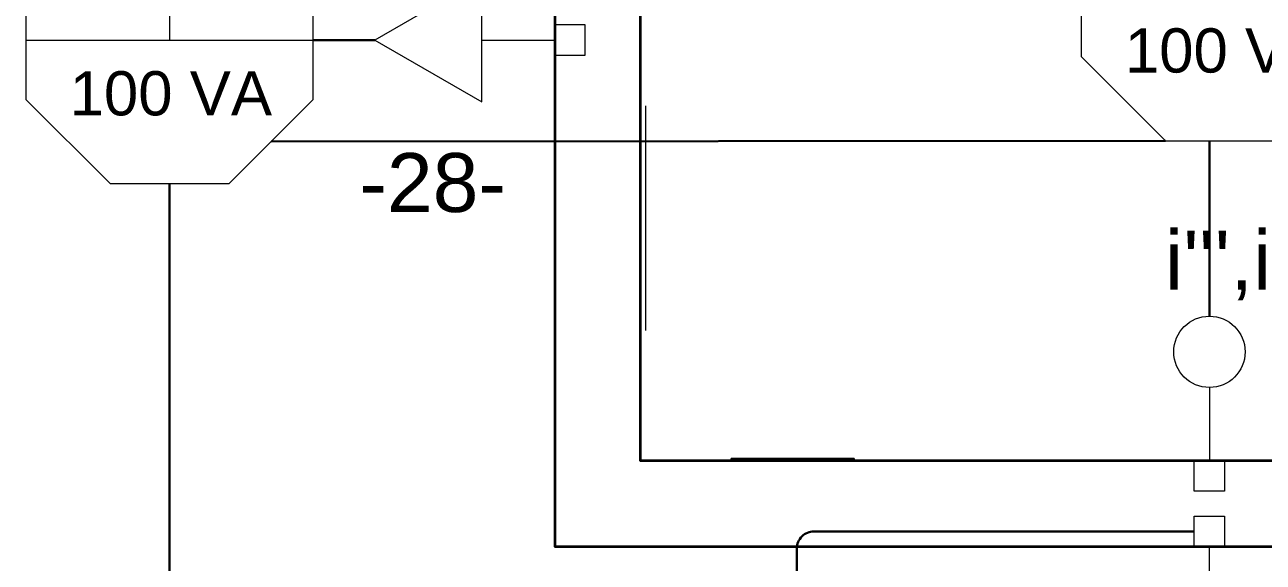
# Model space of a CAD drawing. Header units: millimetres. Extents: x -3501 to 2443, y -1417 to 2787.
# Drawn here: x -454.9 to -237.9, y 1003.6 to 1097.8 of the extents above; entities that cross this region are included whole.
import ezdxf

# ---------------------------------------------------------------- set-up
doc = ezdxf.new("R2010")
doc.units = ezdxf.units.MM
for name, color, linetype, lineweight in [('EL-ELETRODUTOS-ALV', 5, 'Continuous', 30), ('EL-SIMB-P-CIRC', 1, 'Continuous', 20), ('Eletroduto', 160, 'Continuous', 30), ('Pontos Elétricos', 1, 'Continuous', 20), ('TXT e CIRCUITOS', 7, 'Continuous', 30)]:
    doc.layers.add(name, color=color, linetype=linetype, lineweight=lineweight)
doc.layers.add('PDF_Geometry', color=7, linetype='Continuous')
doc.styles.add('estilo2', font='arial.ttf', dxfattribs={"height": 60})
doc.styles.add('txt 2mm', font='arial.ttf', dxfattribs={"height": 100})

# ---------------------------------------------------------------- blocks, each defined once
blk = doc.blocks.new('cx luz oct')
at = {"ltscale": 3}
blk.add_line((43508.7, 29483.7), (43508.7, 29288.7), dxfattribs=at)
blk.add_lwpolyline([(43589.5, 29093.7), (43703.7, 29207.9), (43703.7, 29369.5), (43589.5, 29483.7), (43428, 29483.7), (43313.7, 29369.5), (43313.7, 29207.9), (43428, 29093.7)], close=True, dxfattribs=at)
blk.add_lwpolyline([(43313.7, 29288.7), (43703.7, 29288.7)], dxfattribs=at)
blk = doc.blocks.new('inter simples')
at = {"layer": 'EL-SIMB-P-CIRC', "color": 1}
for p, q in [((138071.3, 40985.7), (138071.3, 41038.7)), ((138071.3, 41038.7), (138124.4, 41038.7)), ((138124.4, 41038.7), (138124.4, 40985.7)), ((138252.9, 41012.2), (138124.4, 41012.2)), ((138124.4, 40985.7), (138071.3, 40985.7))]:
    blk.add_line(p, q, dxfattribs=at)
blk.add_circle((138315.4, 41012.2), 62.5, dxfattribs=at)
blk = doc.blocks.new('tom baixa')
at = {"layer": 'EL-SIMB-P-CIRC', "color": 1}
for p, q in [((138252.4, 40154.5), (138439.9, 40046.3)), ((138252.4, 39938), (138252.4, 40154.5)), ((138071.3, 40019.8), (138071.3, 40072.8)), ((138071.3, 40072.8), (138124.4, 40072.8)), ((138124.4, 40072.8), (138124.4, 40019.8)), ((138252.4, 40046.3), (138124.4, 40046.3)), ((138439.9, 40046.3), (138252.4, 39938)), ((138124.4, 40019.8), (138071.3, 40019.8))]:
    blk.add_line(p, q, dxfattribs=at)

msp = doc.modelspace()

# ---------------------------------------------------------------- linework, layer by layer
at = {"layer": 'Eletroduto'}
for points in [[(-393.59, 1095.15), (-404.38, 1095.15)], [(-411.75, 1077.35), (-255.01, 1077.49)], [(-247.31, 1046.74), (-247.31, 1077.49)]]:
    msp.add_lwpolyline(points, dxfattribs=at)
for points in [[(-344.78, 955.15), (-426.56, 955.15, -0.414214), (-429.56, 958.15), (-429.56, 1069.98)], [(-319.61, 980.32), (-319.61, 1006.02, -0.414214), (-316.61, 1009.02), (-249.96, 1009.02)]]:
    msp.add_lwpolyline(points, format="xyb", dxfattribs=at)
at = {"layer": 'PDF_Geometry', "lineweight": 35}
msp.add_lwpolyline([(-497.07, 1183.93), (-362.04, 1183.93), (-362.04, 1006.37), (-347.02, 1006.37), (-232.31, 1006.37), (-232.31, 1021.39), (-347.02, 1021.39), (-347.02, 1183.93), (-142.15, 1183.93), (-142.15, 1021.39), (-162.47, 1021.39), (-162.47, 1006.37), (-142.15, 1006.37), (-142.15, 996.42), (-127.12, 996.42), (-127.12, 1183.93), (-116.75, 1183.93), (-116.75, 1198.96), (-512.1, 1198.96)], dxfattribs=at)
at = {"layer": 'PDF_Geometry', "lineweight": 18}
for points in [[(-142.15, 1006.37), (-362.04, 1006.37), (-362.04, 1183.93)], [(-239.71, 1183.93), (-347.02, 1183.93), (-347.02, 1021.39), (-331.14, 1021.39), (-331.14, 1021.82), (-327.97, 1021.82), (-330.51, 1021.82), (-310.19, 1021.82), (-312.73, 1021.82), (-309.56, 1021.82), (-331.14, 1021.82), (-331.14, 1021.39)], [(-346.17, 1083.62), (-346.17, 1044.25)], [(-309.56, 1021.39), (-309.56, 1021.82), (-309.56, 1021.39), (-142.15, 1021.39), (-142.15, 1058.01)]]:
    msp.add_lwpolyline(points, dxfattribs=at)

# ---------------------------------------------------------------- block references
at = {"ltscale": 3, "xscale": 0.1, "yscale": 0.1, "zscale": 0.1}
for p, rotation in [((3853.92, -12791.05), 89.99999999999999), ((-4348.53, 14818.81), 270)]:
    msp.add_blockref('inter simples', p, dxfattribs=dict(at, rotation=rotation))
at = {"layer": 'EL-ELETRODUTOS-ALV', "ltscale": 3, "xscale": -0.1, "yscale": 0.1, "zscale": 0.1, "rotation": 359.9999999999994}
msp.add_blockref('tom baixa', (13450.4, -2909.48), dxfattribs=at)
at = {"layer": 'Pontos Elétricos', "xscale": 0.1291005291005304, "yscale": 0.1291005291005304, "zscale": 0.1291005291005304}
for p in [(-5861.58, -2678.52), (-6046.56, -2686.04)]:
    msp.add_blockref('cx luz oct', p, dxfattribs=at)

# ---------------------------------------------------------------- texts
at = {"layer": 'TXT e CIRCUITOS', "ltscale": 3, "attachment_point": 1}
for s, width, gutter_width, insert, char_height, style in [('100 VA', 42.6066, 38.73, (-262.12, 1097.19), 7.746, 'estilo2'), ('100 VA', 42.6066, 38.73, (-447.09, 1089.68), 7.746, 'estilo2'), ('-28-', 19.6112, 51.64, (-396.28, 1075.33), 10.328, 'txt 2mm'), ("i''',i''''", 19.6112, 51.64, (-255.12, 1061.74), 10.328, 'txt 2mm')]:
    msp.add_mtext_dynamic_manual_height_columns(s, width=width, gutter_width=gutter_width, heights=[0], dxfattribs=dict(at, insert=insert, char_height=char_height, style=style))

doc.saveas('drawing.dxf')
